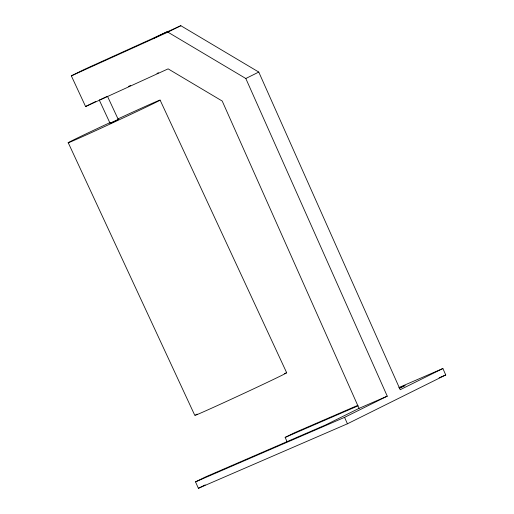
<?xml version="1.0" encoding="UTF-8"?>
<svg xmlns="http://www.w3.org/2000/svg" width="514" height="514" viewBox="0 0 514 514"><rect width="100%" height="100%" fill="white"/><g stroke="black" fill="none" stroke-linecap="round" stroke-linejoin="round"><path stroke-width="0.77" d="M107.465 96.246L118.265 119.505L115.22 120.983L110.073 123.302L99.279 100.05L100.474 99.543M110.073 123.302L118.265 119.505M106.912 96.536L107.323 96.33M71.343 75.854L84.302 69.422L180.825 25.7L258.773 72.069L400.2 389.721L442.882 368.519L445.741 374.957L347.432 423.793L198.391 488.3L195.526 481.869L205.099 477.114L325.934 424.815L359.042 408.367L387.248 396.159L245.814 78.501L167.872 32.138L71.343 75.854L85.587 106.526L168.123 68.863L222.215 101.04L359.042 408.367M153.885 38.19L166.844 31.752M167.872 32.138L180.825 25.7M85.587 106.526L95.81 101.444M245.814 78.501L258.773 72.069M287.069 441.687L285.154 437.401L294.728 432.647L357.802 405.347M399.468 388.282L405.103 385.487L399.217 388.031M198.391 488.3L205.227 484.901M195.526 481.869L344.566 417.362L387.248 396.159M106.263 96.857L101.316 99.157M128.487 86.429L130.678 85.427M156.976 73.425L158.434 72.763M398.877 387.569L442.882 368.519M285.154 437.401L358.007 405.867M439.142 377.809L445.741 374.957M160.079 100.044L286.671 372.734M68.259 142.763L194.845 415.453A50.738 0.668 -24.9 0 0 249.881 390.576A50.738 0.668 -24.9 0 0 284.287 373.652M344.566 417.362L347.432 423.793M118.098 118.85A50.738 0.668 -24.9 0 1 153.339 103.61A50.738 0.668 -24.9 0 1 74.96 139.988A50.738 0.668 -24.9 0 1 110.311 122.46M195.59 414.914A50.738 0.668 -24.9 0 1 197.132 414.104"/></g></svg>
